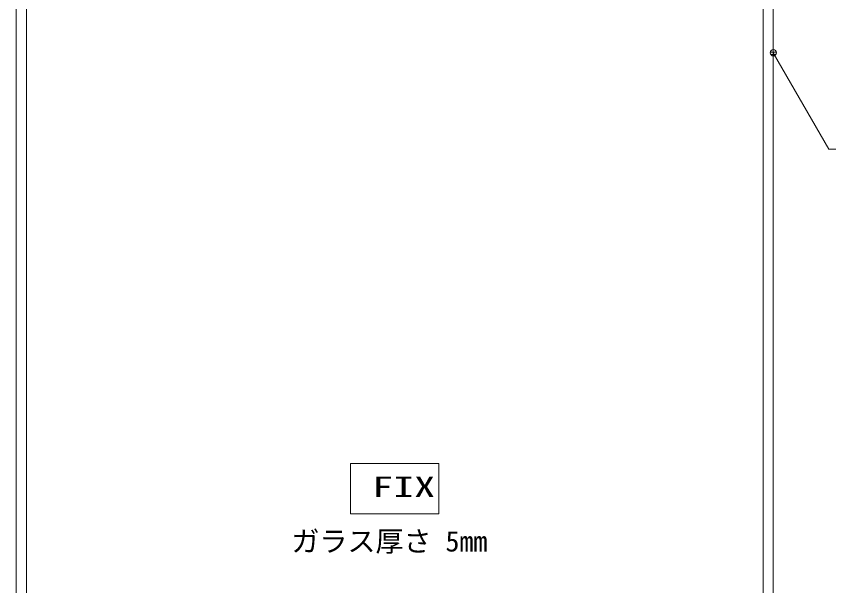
# Model space of a CAD drawing. Units: millimetres, scale not verified. Extents: x -6062 to 6062, y -3045 to 3045.
# Drawn here: x -2086 to -798, y -911 to -9 of the extents above; entities that cross this region are included whole.
import ezdxf
from ezdxf.enums import TextEntityAlignment as Align

# ---------------------------------------------------------------- set-up
doc = ezdxf.new("R2010")
doc.units = ezdxf.units.MM
doc.header["$LTSCALE"] = 20
doc.layers.add('0-2_2寸法-3', color=7, linetype='Continuous', lineweight=9)
doc.layers.add('0-3_3一般', color=7, linetype='Continuous', lineweight=9)
doc.styles.add('ＭＳ ゴシック', font='')
doc.styles.get('ＭＳ ゴシック').set_extended_font_data('MS Gothic')

# ---------------------------------------------------------------- blocks, each defined once
blk = doc.blocks.new('グループ-156')
at = {"layer": '0-3_3一般'}
for p, q in [((-5960, 7840), (-5960, -39000)), ((-5640, 7840), (-5640, -39000)), ((17720, -39000), (17720, 7840)), ((18040, -39000), (18040, 7840)), ((-5960, -38740), (-5960, 7050)), ((-5640, -38740), (-5640, 7050))]:
    blk.add_line(p, q, dxfattribs=at)
blk = doc.blocks.new('グループ-157')
at = {"layer": '0-3_3一般'}
blk.add_line((18040, 8000), (18040, -39000), dxfattribs=at)
blk = doc.blocks.new('グループ-158')
at = {"layer": '0-3_3一般'}
for name in ['グループ-157', 'グループ-156']:
    blk.add_blockref(name, (0, 0), dxfattribs=at)

msp = doc.modelspace()

# ---------------------------------------------------------------- linework, layer by layer
at = {"layer": '0-2_2寸法-3'}
for p, q in [((-885.33, -61.62), (-885.67, -61.62)), ((-885.33, -61.62), (-885.67, -61.62)), ((-880.61, -65.62), (-890.39, -65.62)), ((-881.5, -69.62), (-889.5, -69.62))]:
    msp.add_line(p, q, dxfattribs=at)
msp.add_lwpolyline([(-603.18, -219.45), (-797.26, -219.45), (-885.5, -66.61)], dxfattribs=at)
msp.add_lwpolyline([(-1555.5, -717), (-1415.5, -717), (-1415.5, -797), (-1555.5, -797)], close=True, dxfattribs=at)
msp.add_circle((-885.5, -66.61), 5.01, dxfattribs=at)
msp.add_circle((-885.5, -66.61), 5.01, dxfattribs=at)

# ---------------------------------------------------------------- block references
at = {"layer": '0-3_3一般', "xscale": 0.05, "yscale": 0.05}
msp.add_blockref('グループ-158', (-1787.5, 0), dxfattribs=at)

# ---------------------------------------------------------------- texts
at = {"layer": '0-2_2寸法-3', "style": 'ＭＳ ゴシック', "width": 1.5}
msp.add_text('FIX', height=32.55, dxfattribs=at).set_placement((-1521.25, -780.17), align=Align.BOTTOM_LEFT)
at = {"layer": '0-2_2寸法-3', "style": 'ＭＳ ゴシック'}
msp.add_text('ガラス厚さ 5mm', height=32.55, dxfattribs=at).set_placement((-1649.29, -866.45), align=Align.BOTTOM_LEFT)

doc.saveas('drawing.dxf')
